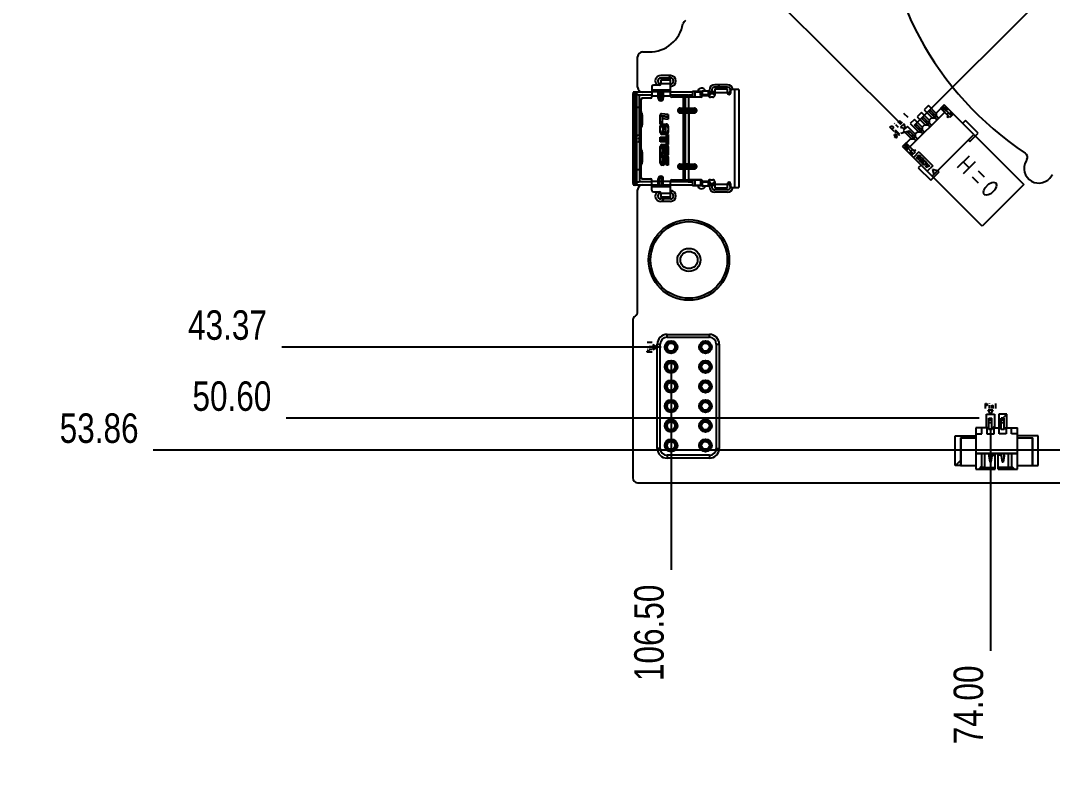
# Model space of a CAD drawing. Header units: millimetres. Extents: x 0 to 841, y 0 to 594.
# Drawn here: x 240.7 to 345.7, y 346.9 to 424.5 of the extents above; entities that cross this region are included whole.
import ezdxf

# ---------------------------------------------------------------- set-up
doc = ezdxf.new("R2010")
doc.units = ezdxf.units.MM
doc.header["$LTSCALE"] = 46.255
doc.layers.get('0').update_dxf_attribs({"linetype": 'CONTINUOUS'})
doc.layers.add('ASSEM_MEM', color=7, linetype='CONTINUOUS')
doc.styles.get("Standard").update_dxf_attribs({"font": 'txt', "width": 0.8})
doc.dimstyles.new('DIMSTYLE_1', dxfattribs={"dimtxt": 3, "dimasz": 2.1, "dimexe": 2, "dimexo": 1, "dimgap": 0.75, "dimtad": 0, "dimtih": 1, "dimtoh": 1, "dimzin": 0, "dimdsep": 46, "dimtxsty": 'STANDARD', "dimblk": '_FILLED', "dimblk1": '_FILLED', "dimblk2": '_FILLED', "dimcen": 0.09, "dimazin": 0, "dimtp": 0.01, "dimtm": 0.01, "dimtfac": 1, "dimtofl": 0, "dimtmove": 0, "dimatfit": 3, "dimldrblk": '_FILLED', "dimfxl": 1, "dimtolj": 1, "dimtzin": 0, "dimarcsym": 0})

# ---------------------------------------------------------------- blocks, each defined once
blk = doc.blocks.new('*D2')
at = {"color": 2, "linetype": 'CONTINUOUS'}
blk.add_line((331.82, 413.99), (350.18, 432.34), dxfattribs=at)
at = {"color": 2, "linetype": 'CONTINUOUS', "insert": (348.58, 436.05), "char_height": 3, "width": 12, "attachment_point": 1, "rotation": 45, "line_spacing_factor": 0.9}
blk.add_mtext('43.09', dxfattribs=at)
blk = doc.blocks.new('_FILLED')
at = {"color": 0, "linetype": 'BYBLOCK'}
blk.add_solid([(0, 0), (-1, 0.167), (-1, -0.167)], dxfattribs=at)
blk = doc.blocks.new('*D4')
at = {"color": 2, "linetype": 'CONTINUOUS'}
blk.add_line((330.34, 413.92), (281.8, 462.46), dxfattribs=at)
at = {"color": 2, "linetype": 'CONTINUOUS', "insert": (283.39, 466.17), "char_height": 3, "width": 12, "attachment_point": 3, "rotation": 315, "line_spacing_factor": 0.9}
blk.add_mtext('73.38', dxfattribs=at)
blk = doc.blocks.new('*D10')
at = {"color": 2, "linetype": 'CONTINUOUS'}
blk.add_line((338.25, 384.03), (267.73, 384.03), dxfattribs=at)
at = {"color": 2, "linetype": 'CONTINUOUS', "insert": (266.23, 387.78), "char_height": 3, "width": 12, "attachment_point": 3, "line_spacing_factor": 0.9}
blk.add_mtext('50.60', dxfattribs=at)
blk = doc.blocks.new('*D11')
at = {"color": 2, "linetype": 'CONTINUOUS'}
blk.add_line((339.4, 383.03), (339.4, 360.37), dxfattribs=at)
at = {"color": 2, "linetype": 'CONTINUOUS', "insert": (335.65, 358.87), "char_height": 3, "width": 12, "attachment_point": 3, "rotation": 90, "line_spacing_factor": 0.9}
blk.add_mtext('74.00', dxfattribs=at)
blk = doc.blocks.new('*D17')
at = {"color": 2, "linetype": 'CONTINUOUS'}
blk.add_line((397.05, 380.77), (254.22, 380.77), dxfattribs=at)
at = {"color": 2, "linetype": 'CONTINUOUS', "insert": (252.72, 384.52), "char_height": 3, "width": 12, "attachment_point": 3, "line_spacing_factor": 0.9}
blk.add_mtext('53.86', dxfattribs=at)
blk = doc.blocks.new('*D28')
at = {"color": 2, "linetype": 'CONTINUOUS'}
blk.add_line((306.9, 389.62), (306.9, 368.6), dxfattribs=at)
at = {"color": 2, "linetype": 'CONTINUOUS', "insert": (303.15, 367.1), "char_height": 3, "width": 14.4, "attachment_point": 3, "rotation": 90, "line_spacing_factor": 0.9}
blk.add_mtext('106.50', dxfattribs=at)
blk = doc.blocks.new('*D29')
at = {"color": 2, "linetype": 'CONTINUOUS'}
blk.add_line((305.9, 391.26), (267.28, 391.26), dxfattribs=at)
at = {"color": 2, "linetype": 'CONTINUOUS', "insert": (265.78, 395.01), "char_height": 3, "width": 12, "attachment_point": 3, "line_spacing_factor": 0.9}
blk.add_mtext('43.37', dxfattribs=at)

msp = doc.modelspace()

# ---------------------------------------------------------------- linework, layer by layer
at = {"layer": 'ASSEM_MEM', "color": 7, "linetype": 'CONTINUOUS'}
for p, q in [((304.001, 421.295), (304.666, 421.295)), ((303.501, 417.715), (303.501, 420.795)), ((305.701, 417.92), (305.101, 417.92)), ((305.851, 418.469), (305.851, 418.07)), ((305.852, 418.47), (306.849, 418.47)), ((306.851, 416.845), (306.851, 418.469)), ((303.051, 417.07), (303.207, 417.265)), ((303.051, 407.919), (303.051, 417.07)), ((303.207, 412.845), (303.207, 417.265)), ((303.207, 417.265), (303.403, 417.047)), ((304.951, 416.915), (303.701, 416.915)), ((304.951, 417.77), (304.951, 416.745)), ((305.601, 417.245), (304.951, 417.245)), ((305.601, 416.586), (305.601, 417.245)), ((305.951, 417.295), (305.751, 417.295)), ((306.101, 417.245), (306.101, 416.586)), ((306.851, 417.245), (306.101, 417.245)), ((308.653, 416.915), (306.851, 416.915)), ((308.725, 416.695), (308.725, 416.915)), ((309.075, 416.915), (308.725, 416.915)), ((309.075, 417.275), (309.075, 416.695)), ((310.101, 417.275), (309.075, 417.275)), ((309.309, 417.25), (309.309, 416.695)), ((309.309, 417.25), (310.05, 417.25)), ((309.9, 416.875), (309.9, 417.275)), ((310.05, 417.025), (309.9, 416.875)), ((310.071, 416.875), (309.9, 416.875)), ((310.05, 417.275), (310.05, 417.025)), ((310.071, 417.025), (310.05, 417.025)), ((310.051, 417.275), (310.051, 417.325)), ((310.701, 417.325), (310.051, 417.325)), ((310.071, 417.275), (310.071, 416.845)), ((310.071, 416.875), (310.101, 416.875)), ((310.101, 416.875), (310.101, 417.325)), ((310.85, 416.875), (310.7, 417.025)), ((310.701, 416.895), (310.701, 417.325)), ((310.85, 417.075), (310.701, 417.275)), ((310.701, 417.275), (311.351, 417.275)), ((310.85, 417.05), (310.701, 417.25)), ((310.704, 416.875), (310.85, 416.875)), ((310.85, 417.075), (310.85, 416.875)), ((311.15, 417.075), (310.85, 417.075)), ((311.2, 417.05), (310.85, 417.05)), ((311.15, 417.025), (311.15, 417.275)), ((311.15, 417.25), (311.2, 417.25)), ((311.351, 417.025), (311.15, 417.025)), ((311.2, 417), (311.2, 417.25)), ((311.351, 417), (311.2, 417)), ((311.351, 417.545), (311.351, 416.895)), ((311.351, 417.545), (312.651, 417.545)), ((312.651, 417.095), (312.651, 417.545)), ((312.67, 417.25), (312.651, 417.25)), ((312.67, 417.024), (312.67, 417.25)), ((312.951, 417.345), (312.951, 417.095)), ((313.801, 417.495), (313.101, 417.495)), ((313.801, 417.495), (313.801, 407.495)), ((303.851, 408.545), (303.851, 416.445)), ((304.801, 416.595), (304.001, 416.595)), ((309.921, 416.695), (307.001, 416.695)), ((309.075, 416.765), (308.725, 416.765)), ((308.812, 416.745), (309.075, 416.745)), ((311.151, 416.695), (310.901, 416.695)), ((334.707, 415.911), (333.904, 415.109)), ((337.712, 412.906), (334.707, 415.911)), ((303.951, 414.895), (303.951, 413.895)), ((305.805, 413.958), (305.805, 414.688)), ((305.806, 414.165), (305.806, 414.895)), ((306.616, 414.933), (305.914, 414.994)), ((306.615, 414.726), (305.914, 414.788)), ((305.986, 414.705), (305.986, 414.165)), ((306.013, 414.73), (306.616, 414.677)), ((306.615, 414.726), (306.615, 414.47)), ((306.616, 414.933), (306.616, 414.677)), ((307.833, 415.595), (308.183, 415.595)), ((307.833, 415.595), (309.271, 415.595)), ((307.833, 415.095), (309.271, 415.095)), ((308.323, 415.095), (308.182, 415.095)), ((308.323, 415.095), (308.345, 415.095)), ((308.345, 415.594), (308.324, 415.595)), ((308.345, 415.594), (309.271, 415.595)), ((308.345, 415.094), (308.72, 415.094)), ((309.271, 415.095), (308.721, 415.095)), ((334.742, 415.169), (331.207, 411.633)), ((332.388, 414.554), (332.529, 414.695)), ((333.399, 413.825), (332.529, 414.695)), ((333.095, 415.261), (333.236, 415.402)), ((333.964, 414.391), (333.095, 415.261)), ((334.106, 414.532), (333.236, 415.402)), ((333.611, 415.027), (333.469, 414.886)), ((333.71, 414.928), (333.568, 414.787)), ((333.858, 414.78), (333.717, 414.638)), ((333.904, 414.755), (333.904, 415.109)), ((334.116, 414.543), (333.904, 414.755)), ((335.273, 414.638), (334.353, 415.558)), ((334.683, 415.694), (334.45, 415.461)), ((334.565, 415.346), (334.728, 415.508)), ((334.683, 415.694), (334.646, 415.591)), ((335.435, 414.801), (334.646, 415.591)), ((334.94, 415.437), (334.683, 415.694)), ((334.707, 415.204), (335.06, 415.558)), ((334.905, 415.331), (335.096, 415.522)), ((334.99, 414.921), (335.223, 415.155)), ((334.99, 414.709), (335.096, 414.815)), ((335.096, 414.603), (334.99, 414.709)), ((335.202, 414.709), (335.096, 414.603)), ((335.223, 415.155), (335.506, 414.872)), ((335.258, 414.978), (335.329, 415.049)), ((335.626, 414.992), (335.273, 414.638)), ((335.435, 414.943), (335.364, 414.872)), ((305.985, 413.958), (305.805, 413.958)), ((305.986, 414.165), (305.806, 414.165)), ((305.806, 413.325), (305.806, 413.755)), ((305.985, 414.498), (305.985, 413.958)), ((306.011, 413.96), (306.411, 413.96)), ((306.011, 413.753), (306.41, 413.753)), ((306.013, 414.523), (306.615, 414.47)), ((306.061, 413.68), (306.061, 413.4)), ((306.336, 413.705), (306.086, 413.705)), ((306.361, 413.4), (306.361, 413.68)), ((306.616, 413.755), (306.616, 413.325)), ((331.68, 413.846), (331.822, 413.988)), ((332.55, 412.977), (331.68, 413.846)), ((332.692, 413.118), (331.822, 413.988)), ((333.257, 413.684), (332.388, 414.554)), ((332.681, 413.885), (332.49, 413.694)), ((332.49, 413.341), (332.49, 413.694)), ((332.681, 413.885), (333.035, 413.885)), ((332.904, 414.32), (332.762, 414.179)), ((333.003, 414.221), (332.861, 414.08)), ((333.151, 414.073), (333.01, 413.931)), ((333.247, 413.673), (333.035, 413.885)), ((333.388, 414.592), (333.197, 414.402)), ((333.197, 414.048), (333.197, 414.402)), ((333.197, 414.048), (333.409, 413.836)), ((333.388, 414.592), (333.742, 414.592)), ((333.742, 414.592), (333.954, 414.38)), ((303.051, 412.845), (303.851, 412.845)), ((303.829, 412.795), (303.051, 412.795)), ((303.207, 407.725), (303.207, 412.795)), ((305.805, 413.118), (305.805, 413.548)), ((305.806, 412.367), (305.806, 412.622)), ((305.806, 412.622), (306.411, 412.622)), ((306.411, 412.913), (306.01, 412.913)), ((306.411, 413.12), (306.011, 413.12)), ((306.06, 413.473), (306.06, 413.193)), ((306.335, 413.498), (306.085, 413.498)), ((306.336, 413.375), (306.086, 413.375)), ((306.086, 413.168), (306.336, 413.168)), ((306.36, 413.193), (306.36, 413.473)), ((306.435, 412.44), (306.435, 412.708)), ((306.435, 412.708), (306.615, 412.708)), ((306.436, 412.647), (306.436, 412.915)), ((306.436, 412.915), (306.616, 412.915)), ((306.615, 413.548), (306.615, 413.118)), ((306.615, 412.708), (306.615, 411.868)), ((306.616, 412.915), (306.616, 412.075)), ((330.973, 413.139), (331.115, 413.281)), ((331.843, 412.27), (330.973, 413.139)), ((331.985, 412.411), (331.115, 413.281)), ((331.49, 412.906), (331.348, 412.765)), ((331.589, 412.807), (331.447, 412.666)), ((331.737, 412.659), (331.596, 412.517)), ((331.974, 413.178), (331.783, 412.987)), ((331.783, 412.634), (331.783, 412.987)), ((331.783, 412.634), (331.995, 412.422)), ((331.974, 413.178), (332.327, 413.178)), ((332.197, 413.613), (332.055, 413.472)), ((332.296, 413.514), (332.154, 413.373)), ((332.444, 413.366), (332.303, 413.224)), ((332.54, 412.966), (332.327, 413.178)), ((332.49, 413.341), (332.702, 413.129)), ((333.469, 408.663), (337.712, 412.906)), ((303.564, 412.07), (303.694, 412.295)), ((303.651, 411.92), (303.851, 411.92)), ((303.851, 411.87), (303.651, 411.87)), ((305.805, 412.16), (305.805, 412.415)), ((305.805, 412.415), (306.411, 412.415)), ((306.411, 412.16), (305.805, 412.16)), ((306.411, 412.367), (305.806, 412.367)), ((305.806, 411.03), (305.806, 411.665)), ((305.986, 411.59), (305.986, 411.03)), ((306.01, 411.663), (306.411, 411.663)), ((306.011, 411.87), (306.411, 411.87)), ((306.123, 411.615), (306.011, 411.615)), ((306.148, 411.13), (306.148, 411.59)), ((306.273, 411.59), (306.273, 411.13)), ((306.411, 411.615), (306.298, 411.615)), ((306.435, 411.868), (306.435, 412.135)), ((306.615, 411.868), (306.435, 411.868)), ((306.436, 412.075), (306.436, 412.342)), ((306.616, 412.075), (306.436, 412.075)), ((306.436, 411.03), (306.436, 411.59)), ((306.616, 411.665), (306.616, 411.03)), ((331.267, 412.471), (330.464, 411.669)), ((333.469, 408.663), (330.464, 411.669)), ((330.681, 411.692), (330.915, 411.925)), ((330.785, 411.73), (330.681, 411.692)), ((330.938, 411.435), (330.681, 411.692)), ((331.574, 410.94), (330.785, 411.73)), ((331.737, 411.103), (330.818, 412.022)), ((330.818, 411.315), (331.171, 411.669)), ((330.867, 411.647), (331.03, 411.81)), ((331.267, 412.471), (331.62, 412.471)), ((331.62, 412.471), (331.832, 412.259)), ((303.951, 411.095), (303.951, 410.095)), ((305.805, 410.823), (305.805, 411.458)), ((305.985, 410.823), (305.805, 410.823)), ((305.805, 409.993), (305.805, 410.618)), ((305.805, 410.618), (305.985, 410.618)), ((305.986, 411.03), (305.806, 411.03)), ((305.806, 410.2), (305.806, 410.825)), ((305.806, 410.825), (305.986, 410.825)), ((305.985, 411.383), (305.985, 410.823)), ((305.985, 410.618), (305.985, 410.068)), ((305.986, 410.825), (305.986, 410.275)), ((306.123, 411.408), (306.011, 411.408)), ((306.148, 410.923), (306.148, 411.383)), ((306.273, 411.13), (306.148, 411.13)), ((306.273, 410.923), (306.148, 410.923)), ((306.148, 410.275), (306.148, 410.62)), ((306.273, 411.383), (306.273, 410.923)), ((306.273, 410.545), (306.273, 410.2)), ((306.411, 411.408), (306.298, 411.408)), ((306.411, 410.57), (306.298, 410.57)), ((306.353, 410.825), (306.411, 410.825)), ((306.353, 410.618), (306.41, 410.618)), ((306.435, 410.823), (306.435, 411.383)), ((306.615, 410.823), (306.435, 410.823)), ((306.616, 411.03), (306.436, 411.03)), ((306.436, 409.995), (306.436, 410.545)), ((306.615, 411.458), (306.615, 410.823)), ((306.616, 410.62), (306.616, 409.995)), ((331.044, 411.471), (330.853, 411.28)), ((331.221, 411.152), (331.454, 411.386)), ((331.504, 410.87), (331.221, 411.152)), ((331.327, 411.046), (331.398, 411.117)), ((331.737, 411.103), (331.383, 410.749)), ((331.504, 411.011), (331.433, 410.94)), ((331.56, 411.28), (331.666, 411.386)), ((332.126, 411.138), (331.56, 410.573)), ((331.666, 411.386), (331.772, 411.28)), ((331.772, 411.28), (331.666, 411.174)), ((331.898, 410.566), (331.905, 410.594)), ((331.902, 410.527), (331.898, 410.566)), ((331.913, 410.502), (331.902, 410.527)), ((331.905, 410.594), (331.923, 410.626)), ((331.93, 410.47), (331.913, 410.502)), ((331.923, 410.626), (331.959, 410.59)), ((331.959, 410.59), (331.948, 410.566)), ((331.948, 410.566), (331.951, 410.534)), ((331.951, 410.534), (331.966, 410.506)), ((331.966, 410.506), (331.983, 410.481)), ((331.983, 410.481), (332.001, 410.463)), ((332.019, 410.714), (332.022, 410.732)), ((332.022, 410.696), (332.019, 410.714)), ((332.022, 410.732), (332.036, 410.753)), ((332.033, 410.672), (332.022, 410.696)), ((332.061, 410.615), (332.033, 410.672)), ((332.036, 410.753), (332.061, 410.771)), ((332.061, 410.771), (332.086, 410.781)), ((332.121, 410.506), (332.061, 410.615)), ((332.075, 410.728), (332.065, 410.711)), ((332.065, 410.711), (332.065, 410.696)), ((332.065, 410.696), (332.075, 410.672)), ((332.089, 410.735), (332.075, 410.728)), ((332.075, 410.672), (332.114, 410.605)), ((332.086, 410.781), (332.111, 410.785)), ((332.114, 410.739), (332.089, 410.735)), ((332.111, 410.785), (332.142, 410.781)), ((332.135, 410.732), (332.114, 410.739)), ((332.114, 410.605), (332.142, 410.555)), ((332.132, 410.467), (332.121, 410.506)), ((332.126, 411.138), (333.54, 409.724)), ((332.164, 410.718), (332.135, 410.732)), ((332.142, 410.781), (332.178, 410.767)), ((332.142, 410.555), (332.164, 410.506)), ((332.195, 410.693), (332.164, 410.718)), ((332.164, 410.506), (332.174, 410.452)), ((332.178, 410.767), (332.213, 410.746)), ((332.213, 410.675), (332.195, 410.693)), ((332.213, 410.746), (332.245, 410.714)), ((332.231, 410.65), (332.213, 410.675)), ((332.217, 410.53), (332.238, 410.559)), ((332.252, 410.495), (332.217, 410.53)), ((332.241, 410.633), (332.231, 410.65)), ((332.238, 410.559), (332.248, 410.583)), ((332.248, 410.612), (332.241, 410.633)), ((332.245, 410.714), (332.259, 410.693)), ((332.248, 410.583), (332.248, 410.612)), ((332.273, 410.523), (332.252, 410.495)), ((332.259, 410.693), (332.28, 410.658)), ((332.287, 410.559), (332.273, 410.523)), ((332.28, 410.658), (332.291, 410.633)), ((332.294, 410.601), (332.287, 410.559)), ((332.291, 410.633), (332.294, 410.601)), ((332.379, 410.509), (332.415, 410.544)), ((332.545, 410.343), (332.379, 410.509)), ((332.415, 410.544), (332.62, 410.339)), ((306.01, 410.043), (306.123, 410.043)), ((306.068, 409.788), (306.01, 409.788)), ((306.011, 410.25), (306.123, 410.25)), ((306.068, 409.995), (306.011, 409.995)), ((306.148, 410.068), (306.148, 410.413)), ((306.273, 410.338), (306.273, 409.993)), ((306.411, 410.363), (306.298, 410.363)), ((306.435, 409.788), (306.435, 410.338)), ((306.615, 409.788), (306.435, 409.788)), ((306.616, 409.995), (306.436, 409.995)), ((306.615, 410.413), (306.615, 409.788)), ((307.833, 409.895), (309.271, 409.895)), ((307.833, 409.895), (308.183, 409.895)), ((308.182, 409.894), (308.323, 409.894)), ((308.323, 409.894), (308.345, 409.894)), ((331.948, 410.445), (331.93, 410.47)), ((331.969, 410.424), (331.948, 410.445)), ((331.994, 410.407), (331.969, 410.424)), ((332.022, 410.392), (331.994, 410.407)), ((332.001, 410.463), (332.026, 410.445)), ((332.043, 410.385), (332.022, 410.392)), ((332.026, 410.445), (332.054, 410.431)), ((332.082, 410.382), (332.043, 410.385)), ((332.054, 410.431), (332.072, 410.428)), ((332.072, 410.428), (332.1, 410.428)), ((332.114, 410.385), (332.082, 410.382)), ((332.1, 410.428), (332.118, 410.438)), ((332.132, 410.389), (332.114, 410.385)), ((332.118, 410.438), (332.125, 410.445)), ((332.125, 410.445), (332.132, 410.467)), ((332.146, 410.396), (332.132, 410.389)), ((332.135, 410.258), (332.171, 410.293)), ((332.337, 410.057), (332.135, 410.258)), ((332.153, 410.403), (332.146, 410.396)), ((332.167, 410.424), (332.153, 410.403)), ((332.174, 410.452), (332.167, 410.424)), ((332.171, 410.293), (332.333, 410.131)), ((332.27, 410.364), (332.305, 410.399)), ((332.418, 410.216), (332.27, 410.364)), ((332.305, 410.399), (332.453, 410.251)), ((332.333, 410.131), (332.418, 410.216)), ((332.62, 410.339), (332.337, 410.057)), ((332.453, 410.251), (332.545, 410.343)), ((332.464, 410), (332.475, 410.046)), ((332.468, 409.968), (332.464, 410)), ((332.478, 409.936), (332.468, 409.968)), ((332.475, 410.046), (332.492, 410.085)), ((332.496, 409.904), (332.478, 409.936)), ((332.492, 410.085), (332.535, 410.057)), ((332.514, 409.88), (332.496, 409.904)), ((332.514, 409.88), (332.535, 409.859)), ((332.521, 410.021), (332.517, 409.996)), ((332.517, 409.996), (332.521, 409.972)), ((332.535, 410.057), (332.521, 410.021)), ((332.521, 409.972), (332.535, 409.943)), ((332.535, 409.943), (332.552, 409.919)), ((332.56, 409.841), (332.535, 409.859)), ((332.574, 409.897), (332.552, 409.919)), ((332.591, 409.823), (332.56, 409.841)), ((332.563, 410.17), (332.609, 410.194)), ((332.563, 410.17), (332.602, 410.131)), ((332.574, 409.897), (332.598, 409.88)), ((332.613, 409.816), (332.591, 409.823)), ((332.598, 409.88), (332.627, 409.866)), ((332.637, 410.152), (332.602, 410.131)), ((332.609, 410.194), (332.641, 410.205)), ((332.651, 409.813), (332.613, 409.816)), ((332.627, 409.866), (332.644, 409.862)), ((332.666, 410.159), (332.637, 410.152)), ((332.641, 410.205), (332.68, 410.209)), ((332.644, 409.862), (332.666, 409.862)), ((332.683, 409.816), (332.651, 409.813)), ((332.687, 410.159), (332.666, 410.159)), ((332.666, 409.862), (332.694, 409.869)), ((332.68, 410.209), (332.719, 410.205)), ((332.719, 409.823), (332.683, 409.816)), ((332.705, 410.156), (332.687, 410.159)), ((332.694, 409.869), (332.722, 409.883)), ((332.733, 410.141), (332.705, 410.156)), ((332.719, 410.205), (332.74, 410.198)), ((332.761, 409.844), (332.719, 409.823)), ((332.722, 409.883), (332.75, 409.904)), ((332.758, 410.124), (332.733, 410.141)), ((332.74, 410.198), (332.772, 410.18)), ((332.772, 409.926), (332.75, 409.904)), ((332.758, 410.124), (332.779, 410.102)), ((332.789, 409.866), (332.761, 409.844)), ((332.772, 410.18), (332.796, 410.163)), ((332.772, 409.926), (332.793, 409.954)), ((332.796, 410.078), (332.779, 410.102)), ((332.789, 409.866), (332.811, 409.887)), ((332.793, 409.954), (332.807, 409.982)), ((332.818, 410.141), (332.796, 410.163)), ((332.811, 410.049), (332.796, 410.078)), ((332.807, 409.982), (332.814, 410.011)), ((332.814, 410.032), (332.811, 410.049)), ((332.832, 409.915), (332.811, 409.887)), ((332.814, 410.011), (332.814, 410.032)), ((332.818, 410.141), (332.835, 410.117)), ((332.818, 409.576), (332.998, 409.961)), ((332.818, 409.576), (332.86, 409.533)), ((332.853, 409.958), (332.832, 409.915)), ((332.835, 410.117), (332.853, 410.085)), ((332.853, 410.085), (332.86, 410.064)), ((332.86, 409.993), (332.853, 409.958)), ((332.86, 410.064), (332.864, 410.025)), ((332.864, 410.025), (332.86, 409.993)), ((333.245, 409.714), (332.86, 409.533)), ((332.956, 409.763), (332.888, 409.604)), ((332.888, 409.604), (333.044, 409.675)), ((333.044, 409.675), (332.956, 409.763)), ((333.54, 409.724), (332.974, 409.158)), ((333.037, 409.922), (332.984, 409.805)), ((333.09, 409.699), (332.984, 409.805)), ((333.037, 409.922), (332.998, 409.961)), ((333.09, 409.699), (333.207, 409.752)), ((333.245, 409.714), (333.207, 409.752)), ((343.102, 410.345), (343.022, 410.206)), ((304.001, 408.395), (304.801, 408.395)), ((305.601, 407.745), (305.601, 408.404)), ((306.101, 407.745), (306.101, 408.404)), ((307.833, 409.395), (309.271, 409.395)), ((308.324, 409.395), (308.345, 409.395)), ((308.345, 409.395), (308.721, 409.395)), ((309.271, 409.395), (308.721, 409.395)), ((333.505, 409.335), (333.639, 408.833)), ((334.007, 409.201), (333.505, 409.335)), ((345.62, 408.706), (345.7, 408.845)), ((303.051, 407.919), (303.207, 407.725)), ((303.207, 407.725), (303.403, 407.942)), ((304.951, 408.075), (303.701, 408.075)), ((304.951, 407.22), (304.951, 408.245)), ((305.601, 407.745), (304.951, 407.745)), ((305.951, 407.695), (305.751, 407.695)), ((306.851, 407.745), (306.101, 407.745)), ((306.851, 406.521), (306.851, 408.145)), ((308.653, 408.075), (306.851, 408.075)), ((307.001, 408.295), (309.921, 408.295)), ((309.921, 408.295), (308.721, 408.295)), ((308.725, 408.075), (308.725, 408.295)), ((308.725, 408.225), (309.075, 408.225)), ((308.725, 408.075), (309.075, 408.075)), ((308.926, 408.245), (309.075, 408.245)), ((309.075, 408.295), (309.075, 407.715)), ((309.075, 407.715), (310.101, 407.715)), ((309.309, 408.295), (309.309, 407.74)), ((309.309, 407.74), (310.05, 407.74)), ((309.9, 408.14), (309.9, 407.715)), ((310.071, 408.14), (309.9, 408.14)), ((310.05, 407.965), (309.9, 408.115)), ((309.9, 408.115), (310.071, 408.115)), ((310.05, 407.965), (310.05, 407.715)), ((310.05, 407.965), (310.071, 407.965)), ((310.051, 407.715), (310.051, 407.665)), ((310.051, 407.665), (310.701, 407.665)), ((310.071, 408.145), (310.071, 407.715)), ((310.071, 408.115), (310.101, 408.115)), ((310.101, 407.665), (310.101, 408.115)), ((310.7, 407.965), (310.85, 408.115)), ((310.701, 407.665), (310.701, 408.095)), ((310.85, 407.915), (310.701, 407.715)), ((311.351, 407.715), (310.701, 407.715)), ((310.85, 408.115), (310.704, 408.115)), ((310.85, 408.115), (310.85, 407.915)), ((310.85, 407.915), (311.15, 407.915)), ((310.901, 408.295), (311.151, 408.295)), ((311.15, 407.715), (311.15, 407.965)), ((311.15, 407.965), (311.351, 407.965)), ((311.2, 407.94), (311.15, 407.94)), ((311.2, 407.74), (311.15, 407.74)), ((311.2, 407.74), (311.2, 407.99)), ((311.2, 407.99), (311.351, 407.99)), ((311.351, 408.095), (311.351, 407.445)), ((312.651, 407.445), (311.351, 407.445)), ((312.651, 407.445), (312.651, 407.895)), ((312.651, 407.74), (312.67, 407.74)), ((312.67, 407.74), (312.67, 407.965)), ((312.951, 407.895), (312.951, 407.645)), ((313.101, 407.495), (313.801, 407.495)), ((303.501, 394.861), (303.501, 407.275)), ((305.101, 407.07), (305.701, 407.07)), ((305.851, 406.92), (305.851, 406.521)), ((305.851, 406.52), (305.851, 406.521)), ((305.851, 406.52), (305.852, 406.52)), ((305.852, 406.52), (305.851, 406.52)), ((305.851, 406.52), (305.851, 406.52)), ((306.849, 406.52), (305.852, 406.52)), ((305.852, 406.52), (305.852, 406.52)), ((303.001, 393.995), (303.001, 377.965)), ((306.501, 392.565), (310.801, 392.565)), ((305.501, 380.965), (305.501, 391.565)), ((311.801, 391.565), (311.801, 380.965)), ((339.251, 382.885), (339.251, 384.035)), ((339.251, 384.035), (339.551, 384.035)), ((339.251, 383.865), (339.551, 383.865)), ((339.251, 383.79), (339.326, 383.865)), ((339.251, 383.585), (339.551, 383.585)), ((339.476, 383.865), (339.551, 383.79)), ((339.551, 382.885), (339.551, 384.035)), ((340.501, 382.885), (340.501, 384.035)), ((340.801, 384.035), (340.501, 384.035)), ((340.501, 383.865), (340.801, 383.865)), ((340.501, 383.79), (340.576, 383.865)), ((340.501, 383.585), (340.801, 383.585)), ((340.726, 383.865), (340.801, 383.79)), ((340.801, 382.885), (340.801, 384.035)), ((337.901, 383.035), (337.901, 378.835)), ((339.251, 383.035), (337.901, 383.035)), ((337.901, 382.435), (338.521, 382.435)), ((338.521, 382.435), (338.521, 383.035)), ((339.036, 383.035), (339.036, 382.435)), ((339.036, 382.435), (339.766, 382.435)), ((339.141, 383.035), (339.241, 382.935)), ((339.241, 382.885), (339.241, 382.935)), ((339.561, 382.885), (339.241, 382.885)), ((339.551, 383.035), (340.501, 383.035)), ((339.561, 382.935), (339.661, 383.035)), ((339.561, 382.935), (339.561, 382.885)), ((339.766, 382.435), (339.766, 383.035)), ((340.286, 382.435), (340.286, 383.035)), ((341.016, 382.435), (340.286, 382.435)), ((340.391, 383.035), (340.491, 382.935)), ((340.491, 382.885), (340.491, 382.935)), ((340.811, 382.885), (340.491, 382.885)), ((340.801, 383.035), (342.151, 383.035)), ((340.811, 382.935), (340.911, 383.035)), ((340.811, 382.935), (340.811, 382.885)), ((341.016, 383.035), (341.016, 382.435)), ((341.531, 382.435), (341.531, 383.035)), ((342.151, 382.435), (341.531, 382.435)), ((342.151, 378.835), (342.151, 383.035)), ((336.351, 382.035), (336.351, 379.235)), ((336.351, 382.035), (337.901, 382.035)), ((336.401, 382.035), (336.401, 379.235)), ((342.151, 382.035), (343.701, 382.035)), ((343.651, 382.035), (343.651, 379.235)), ((343.701, 379.235), (343.701, 382.035)), ((337.901, 380.465), (342.151, 380.465)), ((337.901, 380.435), (342.151, 380.435)), ((338.501, 380.435), (338.501, 379.135)), ((338.831, 378.835), (338.831, 380.435)), ((339.251, 380.435), (339.251, 380.175)), ((339.251, 380.266), (339.351, 379.635)), ((339.251, 380.175), (339.351, 379.575)), ((339.551, 380.266), (339.451, 379.635)), ((339.551, 380.175), (339.451, 379.575)), ((339.551, 380.175), (339.551, 380.435)), ((339.551, 380.285), (339.876, 380.285)), ((339.876, 378.835), (339.876, 380.435)), ((340.176, 378.835), (340.176, 380.435)), ((340.501, 380.285), (340.176, 380.285)), ((340.501, 380.435), (340.501, 380.175)), ((340.501, 380.266), (340.601, 379.635)), ((340.501, 380.175), (340.601, 379.575)), ((340.801, 380.266), (340.701, 379.635)), ((340.801, 380.175), (340.701, 379.575)), ((340.801, 380.175), (340.801, 380.435)), ((341.221, 378.835), (341.221, 380.435)), ((341.551, 380.435), (341.551, 379.135)), ((310.801, 379.965), (306.501, 379.965)), ((336.351, 379.235), (337.901, 379.235)), ((338.501, 379.135), (338.201, 378.835)), ((338.451, 378.835), (338.451, 379.085)), ((338.451, 379.035), (338.831, 379.035)), ((338.451, 379.03), (339.876, 379.03)), ((339.451, 379.635), (339.351, 379.635)), ((339.451, 379.575), (339.351, 379.575)), ((341.601, 379.03), (340.176, 379.03)), ((340.601, 379.635), (340.701, 379.635)), ((340.701, 379.575), (340.601, 379.575)), ((341.221, 379.035), (341.601, 379.035)), ((341.851, 378.835), (341.551, 379.135)), ((341.601, 379.085), (341.601, 378.835)), ((342.151, 379.235), (343.701, 379.235)), ((337.901, 378.835), (339.876, 378.835)), ((340.176, 378.835), (342.151, 378.835)), ((303.501, 377.465), (363.001, 377.465))]:
    msp.add_line(p, q, dxfattribs=at)
at = {"layer": 'ASSEM_MEM', "color": 4, "linetype": 'CONTINUOUS'}
for p, q in [((306.85, 418.895), (305.85, 418.895)), ((306.85, 418.645), (305.85, 418.645)), ((312.651, 417.97), (311.35, 417.97)), ((303.051, 417.215), (303.051, 417.07)), ((304.951, 417.215), (303.051, 417.215)), ((309.075, 417.215), (306.851, 417.215)), ((310.801, 417.275), (310.801, 417.42)), ((312.651, 417.72), (311.35, 417.72)), ((330.61, 413.988), (330.262, 413.629)), ((330.747, 413.507), (330.61, 413.988)), ((330.262, 413.629), (330.747, 413.507)), ((337.712, 412.906), (342.803, 407.815)), ((338.561, 403.572), (333.469, 408.663)), ((303.051, 407.919), (303.051, 407.775)), ((303.051, 407.775), (304.951, 407.775)), ((306.851, 407.775), (309.075, 407.775)), ((310.801, 407.715), (310.801, 407.57)), ((342.803, 407.815), (338.561, 403.572)), ((306.85, 406.345), (305.85, 406.345)), ((312.651, 407.27), (311.35, 407.27)), ((312.651, 407.02), (311.35, 407.02)), ((306.85, 406.095), (305.85, 406.095)), ((305.068, 391.515), (305.068, 391.015)), ((305.501, 391.265), (305.068, 391.515)), ((305.068, 391.015), (305.501, 391.265)), ((339.001, 383.035), (339.001, 384.435)), ((339.001, 384.435), (339.801, 384.435)), ((339.401, 384.435), (339.151, 384.868)), ((339.151, 384.868), (339.651, 384.868)), ((339.651, 384.868), (339.401, 384.435)), ((339.801, 384.435), (339.801, 383.035)), ((340.251, 384.435), (340.251, 383.035)), ((341.051, 384.435), (340.251, 384.435)), ((341.051, 383.035), (341.051, 384.435)), ((335.801, 379.235), (335.801, 382.235)), ((335.801, 382.235), (337.901, 382.235)), ((344.251, 382.235), (342.151, 382.235)), ((344.251, 379.235), (344.251, 382.235)), ((336.351, 379.235), (335.801, 379.235)), ((343.701, 379.235), (344.251, 379.235))]:
    msp.add_line(p, q, dxfattribs=at)
at = {"layer": 'ASSEM_MEM', "color": 2, "linetype": 'CONTINUOUS'}
for p, q in [((306.6, 418.645), (306.85, 418.895)), ((311.622, 417.72), (311.872, 417.97)), ((312.855, 407.059), (313.161, 407.365)), ((305.944, 406.095), (306.194, 406.345)), ((306.851, 407.001), (307.018, 407.169)), ((340.651, 384.035), (341.051, 384.435)), ((340.251, 383.635), (340.501, 383.885)), ((339.651, 383.035), (339.801, 383.185)), ((335.851, 379.235), (336.351, 379.735))]:
    msp.add_line(p, q, dxfattribs=at)
at = {"layer": 'ASSEM_MEM', "color": 9, "linetype": 'CONTINUOUS'}
for p, q in [((306.851, 418.07), (305.851, 418.07)), ((303.403, 412.845), (303.403, 417.047)), ((303.701, 412.845), (303.701, 416.915)), ((306.851, 417.395), (304.951, 417.395)), ((304.951, 416.845), (306.851, 416.845)), ((305.751, 417.295), (305.751, 416.586)), ((305.951, 416.586), (305.951, 417.295)), ((308.812, 416.745), (308.812, 416.915)), ((308.875, 416.915), (308.875, 416.695)), ((308.926, 416.915), (308.926, 416.745)), ((310.072, 417.275), (310.072, 417.325)), ((310.079, 417.325), (310.079, 417.275)), ((310.701, 416.925), (310.101, 416.925)), ((310.101, 416.875), (310.702, 416.875)), ((312.651, 417.145), (311.351, 417.145)), ((313.401, 407.495), (313.401, 417.495)), ((305.751, 416.586), (305.601, 416.586)), ((305.951, 416.586), (306.101, 416.586)), ((308.183, 408.295), (308.183, 416.695)), ((308.324, 416.695), (308.324, 415.595)), ((308.345, 416.695), (308.345, 415.594)), ((308.721, 408.295), (308.721, 416.695)), ((308.847, 416.695), (308.812, 416.745)), ((308.926, 416.695), (308.926, 416.745)), ((303.051, 415.665), (303.851, 415.665)), ((307.833, 415.595), (307.833, 415.445)), ((307.833, 415.445), (309.271, 415.445)), ((307.833, 415.095), (307.833, 415.245)), ((307.833, 415.245), (309.271, 415.245)), ((308.183, 409.895), (308.183, 415.095)), ((308.277, 415.245), (308.277, 415.445)), ((308.298, 415.245), (308.298, 415.445)), ((308.323, 409.894), (308.323, 415.095)), ((308.324, 415.095), (308.324, 409.895)), ((308.345, 409.894), (308.345, 415.095)), ((308.345, 409.895), (308.345, 415.095)), ((308.721, 415.095), (308.721, 409.895)), ((309.271, 415.445), (309.271, 415.595)), ((309.271, 415.245), (309.271, 415.095)), ((333.307, 415.331), (333.165, 415.19)), ((331.893, 413.917), (331.751, 413.776)), ((332.6, 414.624), (332.458, 414.483)), ((303.403, 407.942), (303.403, 412.795)), ((303.701, 412.795), (303.701, 408.075)), ((331.185, 413.21), (331.044, 413.069)), ((307.833, 409.895), (307.833, 409.745)), ((307.833, 409.745), (309.271, 409.745)), ((307.833, 409.395), (307.833, 409.545)), ((307.833, 409.545), (309.271, 409.545)), ((308.183, 409.895), (308.183, 409.745)), ((308.277, 409.545), (308.277, 409.745)), ((308.298, 409.545), (308.298, 409.745)), ((309.271, 409.745), (309.271, 409.895)), ((309.271, 409.545), (309.271, 409.395)), ((303.051, 409.325), (303.851, 409.325)), ((305.751, 408.404), (305.601, 408.404)), ((305.751, 407.695), (305.751, 408.404)), ((305.951, 408.404), (305.951, 407.695)), ((305.951, 408.404), (306.101, 408.404)), ((308.324, 408.295), (308.324, 409.395)), ((308.345, 408.295), (308.345, 409.395)), ((304.951, 408.145), (306.851, 408.145)), ((304.951, 407.595), (306.851, 407.595)), ((308.875, 408.075), (308.875, 408.295)), ((310.072, 407.665), (310.072, 407.715)), ((310.079, 407.715), (310.079, 407.665)), ((310.702, 408.115), (310.101, 408.115)), ((310.701, 408.065), (310.101, 408.065)), ((311.351, 407.845), (312.651, 407.845)), ((305.851, 406.92), (306.851, 406.92)), ((306.501, 392.265), (306.501, 392.565)), ((306.501, 392.265), (310.801, 392.265)), ((310.801, 392.265), (310.801, 392.565)), ((305.501, 391.565), (305.801, 391.565)), ((305.801, 380.965), (305.801, 391.565)), ((311.501, 391.565), (311.501, 380.965)), ((311.501, 391.565), (311.801, 391.565)), ((305.801, 380.965), (305.501, 380.965)), ((306.501, 380.265), (306.501, 379.965)), ((310.801, 380.265), (306.501, 380.265)), ((310.801, 380.265), (310.801, 379.965)), ((311.501, 380.965), (311.801, 380.965))]:
    msp.add_line(p, q, dxfattribs=at)
at = {"layer": 'ASSEM_MEM', "color": 7, "linetype": 'CONTINUOUS', "true_color": 0x005fff}
for p, q in [((333.081, 415.841), (332.656, 415.416)), ((333.904, 415.017), (333.081, 415.841)), ((332.373, 415.133), (331.949, 414.709)), ((331.949, 414.709), (332.773, 413.885)), ((333.197, 414.31), (332.373, 415.133)), ((332.656, 415.416), (333.48, 414.592)), ((330.959, 413.719), (330.535, 413.295)), ((331.783, 412.895), (330.959, 413.719)), ((331.666, 414.426), (331.242, 414.002)), ((331.242, 414.002), (332.066, 413.178)), ((332.49, 413.603), (331.666, 414.426)), ((333.176, 413.744), (333.187, 413.755)), ((333.328, 413.896), (333.339, 413.907)), ((333.883, 414.451), (333.894, 414.462)), ((334.035, 414.603), (334.046, 414.614)), ((336.864, 414.32), (336.581, 414.037)), ((338.136, 413.047), (336.864, 414.32)), ((329.619, 412.86), (329.584, 412.825)), ((329.584, 412.825), (329.665, 412.744)), ((329.665, 412.744), (329.612, 412.691)), ((329.612, 412.691), (329.648, 412.654)), ((329.7, 412.779), (329.619, 412.86)), ((329.648, 412.654), (329.701, 412.708)), ((329.69, 412.931), (329.654, 412.896)), ((329.654, 412.896), (329.736, 412.814)), ((329.737, 412.671), (329.684, 412.618)), ((329.684, 412.618), (329.72, 412.582)), ((329.771, 412.85), (329.69, 412.931)), ((329.736, 412.814), (329.7, 412.779)), ((329.701, 412.708), (329.737, 412.671)), ((329.757, 413.323), (329.704, 413.27)), ((329.704, 413.27), (329.714, 413.154)), ((329.714, 413.154), (329.786, 413.082)), ((329.72, 412.582), (329.773, 412.635)), ((329.736, 412.743), (329.772, 412.778)), ((329.773, 412.707), (329.736, 412.743)), ((330.181, 412.899), (329.757, 413.323)), ((329.824, 412.903), (329.771, 412.85)), ((329.772, 412.778), (329.808, 412.742)), ((329.808, 412.742), (329.773, 412.707)), ((329.773, 412.635), (329.846, 412.563)), ((329.786, 413.082), (329.776, 413.198)), ((329.776, 413.198), (330.128, 412.846)), ((329.807, 412.814), (329.86, 412.867)), ((329.843, 412.777), (329.807, 412.814)), ((329.809, 412.671), (329.844, 412.706)), ((329.881, 412.598), (329.809, 412.671)), ((329.86, 412.867), (329.824, 412.903)), ((329.896, 412.831), (329.843, 412.777)), ((329.844, 412.706), (329.916, 412.634)), ((329.846, 412.563), (329.881, 412.598)), ((329.879, 412.741), (329.932, 412.794)), ((329.952, 412.669), (329.879, 412.741)), ((329.932, 412.794), (329.896, 412.831)), ((329.916, 412.634), (329.952, 412.669)), ((330.128, 412.846), (330.181, 412.899)), ((331.044, 413.21), (330.291, 413.008)), ((330.535, 413.295), (331.359, 412.471)), ((332.469, 413.037), (332.479, 413.047)), ((332.621, 413.189), (332.632, 413.199)), ((337.288, 412.199), (338.136, 413.047)), ((331.762, 412.33), (331.772, 412.34)), ((331.914, 412.482), (331.924, 412.492)), ((337.146, 412.34), (337.288, 412.199)), ((332.338, 409.795), (332.055, 409.512)), ((332.055, 409.512), (333.328, 408.239)), ((333.328, 408.239), (334.177, 409.088)), ((334.177, 409.088), (334.035, 409.229))]:
    msp.add_line(p, q, dxfattribs=at)
at = {"layer": 'ASSEM_MEM', "color": 40, "linetype": 'CONTINUOUS'}
for p, q in [((330.568, 415.072), (331, 414.654)), ((329.178, 413.635), (329.28, 413.74)), ((329.609, 413.217), (329.178, 413.635)), ((329.28, 413.74), (329.357, 413.748)), ((329.357, 413.748), (329.413, 413.734)), ((329.413, 413.734), (329.485, 413.665)), ((329.485, 413.665), (329.5, 413.609)), ((329.587, 414.057), (329.623, 414.022)), ((329.73, 413.918), (330.018, 413.64)), ((330.284, 413.915), (329.996, 414.193)), ((330.037, 414.235), (330.078, 414.277)), ((330.068, 414.123), (330.037, 414.235)), ((330.078, 414.277), (330.191, 414.25)), ((330.191, 414.25), (330.406, 414.041)), ((329.495, 413.532), (329.393, 413.426)), ((329.5, 413.609), (329.495, 413.532)), ((337.235, 410.707), (336.026, 409.498)), ((336.631, 410.102), (337.235, 409.498)), ((337.84, 410.102), (336.631, 408.893)), ((337.537, 408.591), (338.142, 407.986)), ((338.142, 409.195), (338.747, 408.591)), ((338.721, 407.205), (338.847, 407.482)), ((338.847, 407.482), (339.25, 407.885)), ((339.25, 407.885), (339.527, 408.011)), ((339.527, 408.011), (339.704, 408.037)), ((339.704, 408.037), (339.956, 407.986)), ((339.981, 407.558), (339.855, 407.281)), ((339.956, 407.986), (340.006, 407.734)), ((340.006, 407.734), (339.981, 407.558)), ((338.696, 407.029), (338.721, 407.205)), ((338.747, 406.777), (338.696, 407.029)), ((338.998, 406.727), (338.747, 406.777)), ((339.175, 406.752), (338.998, 406.727)), ((339.452, 406.878), (339.175, 406.752)), ((339.855, 407.281), (339.452, 406.878)), ((304.468, 391.765), (304.968, 391.765)), ((304.468, 391.059), (304.509, 391.059)), ((304.468, 390.838), (304.509, 390.868)), ((304.468, 390.765), (304.468, 390.838)), ((304.968, 390.765), (304.468, 390.765)), ((304.509, 390.868), (304.551, 390.882)), ((304.551, 390.882), (304.634, 390.882)), ((304.634, 391.309), (304.718, 391.338)), ((304.634, 391.279), (304.634, 391.309)), ((304.718, 391.25), (304.634, 391.279)), ((304.968, 391.25), (304.634, 391.25)), ((304.634, 391.059), (304.968, 391.059)), ((304.634, 390.882), (304.676, 390.868)), ((304.676, 390.868), (304.718, 390.838)), ((304.718, 391.338), (304.968, 391.338)), ((304.718, 390.838), (304.718, 390.765)), ((338.901, 385.035), (338.901, 385.535)), ((338.901, 385.535), (338.997, 385.535)), ((338.997, 385.285), (338.901, 385.285)), ((338.997, 385.535), (339.035, 385.493)), ((339.035, 385.326), (338.997, 385.285)), ((339.035, 385.493), (339.055, 385.451)), ((339.055, 385.368), (339.035, 385.326)), ((339.055, 385.451), (339.055, 385.368)), ((339.285, 385.535), (339.285, 385.493)), ((339.285, 385.368), (339.285, 385.035)), ((339.535, 385.035), (339.535, 385.368)), ((339.535, 385.285), (339.574, 385.368)), ((339.574, 385.368), (339.612, 385.368)), ((339.612, 385.368), (339.651, 385.285)), ((339.651, 385.285), (339.651, 385.035)), ((339.901, 385.535), (339.901, 385.035))]:
    msp.add_line(p, q, dxfattribs=at)
at = {"layer": 'ASSEM_MEM', "color": 7, "linetype": 'CONTINUOUS'}
for centre, radius in [((308.721, 400.135), 4.1), ((308.721, 400.135), 3.9), ((308.721, 400.135), 1.175), ((308.721, 400.135), 0.875), ((306.901, 391.265), 0.64), ((306.901, 391.265), 0.625), ((306.901, 391.265), 0.4), ((310.401, 391.265), 0.64), ((310.401, 391.265), 0.625), ((310.401, 391.265), 0.4), ((306.901, 389.265), 0.64), ((306.901, 389.265), 0.625), ((306.901, 389.265), 0.4), ((310.401, 389.265), 0.64), ((310.401, 389.265), 0.625), ((310.401, 389.265), 0.4), ((306.901, 387.265), 0.64), ((306.901, 387.265), 0.625), ((306.901, 387.265), 0.4), ((310.401, 387.265), 0.64), ((310.401, 387.265), 0.625), ((310.401, 387.265), 0.4), ((306.901, 385.265), 0.64), ((306.901, 385.265), 0.625), ((306.901, 385.265), 0.4), ((310.401, 385.265), 0.64), ((310.401, 385.265), 0.625), ((310.401, 385.265), 0.4), ((306.901, 383.265), 0.64), ((306.901, 383.265), 0.625), ((306.901, 383.265), 0.4), ((310.401, 383.265), 0.64), ((310.401, 383.265), 0.625), ((310.401, 383.265), 0.4), ((306.901, 381.265), 0.64), ((306.901, 381.265), 0.625), ((306.901, 381.265), 0.4), ((310.401, 381.265), 0.64), ((310.401, 381.265), 0.625), ((310.401, 381.265), 0.4)]:
    msp.add_circle(centre, radius, dxfattribs=at)
at = {"layer": 'ASSEM_MEM', "color": 9, "linetype": 'CONTINUOUS'}
for centre, radius in [((306.901, 391.265), 0.597), ((306.901, 391.265), 0.449), ((310.401, 391.265), 0.597), ((310.401, 391.265), 0.449), ((306.901, 389.265), 0.597), ((306.901, 389.265), 0.449), ((310.401, 389.265), 0.597), ((310.401, 389.265), 0.449), ((306.901, 387.265), 0.597), ((306.901, 387.265), 0.449), ((310.401, 387.265), 0.597), ((310.401, 387.265), 0.449), ((306.901, 385.265), 0.597), ((306.901, 385.265), 0.449), ((310.401, 385.265), 0.597), ((310.401, 385.265), 0.449), ((306.901, 383.265), 0.597), ((306.901, 383.265), 0.449), ((310.401, 383.265), 0.597), ((310.401, 383.265), 0.449), ((306.901, 381.265), 0.597), ((306.901, 381.265), 0.449), ((310.401, 381.265), 0.597), ((310.401, 381.265), 0.449)]:
    msp.add_circle(centre, radius, dxfattribs=at)
at = {"layer": 'ASSEM_MEM', "color": 7, "linetype": 'CONTINUOUS'}
for centre, radius, start, end in [((360.971, 438.295), 32.7, 180, 236.54636), ((304.666, 424.795), 3.5, 270, 349.82625), ((308.589, 424.032), 0.5, 114.64798, 163.14508), ((304.001, 420.795), 0.5, 90, 180), ((305.101, 417.77), 0.15, 90, 180), ((305.701, 418.07), 0.15, 270, 360), ((305.85, 418.345), 0.3, 269.30068, 270), ((303.701, 417.315), 0.4, 222, 270), ((304.001, 417.715), 0.5, 180, 270), ((305.751, 417.045), 0.25, 90, 126.8699), ((305.951, 417.045), 0.25, 53.1301, 90), ((307.001, 416.845), 0.15, 180, 269.96273), ((309.921, 416.845), 0.15, 270, 360), ((310.901, 416.895), 0.2, 180, 270), ((311.35, 417.42), 0.3, 208.93054, 210), ((311.151, 416.895), 0.2, 270, 360), ((312.801, 417.095), 0.15, 180, 360), ((313.101, 417.345), 0.15, 90, 180), ((304.001, 416.445), 0.15, 90, 180), ((304.801, 416.745), 0.15, 270, 360), ((305.851, 416.586), 0.25, 180, 360), ((304.051, 415.226), 0.2, 180, 232.02013), ((303.851, 414.97), 0.125, 320.28486, 52.02013), ((305.905, 414.688), 0.1, 84.94242, 180), ((305.906, 414.895), 0.1, 85, 180), ((306.011, 414.705), 0.025, 85, 180), ((307.833, 415.345), 0.25, 90, 270), ((309.271, 415.345), 0.25, 270, 90), ((304.051, 413.564), 0.2, 127.97987, 180), ((303.851, 413.82), 0.125, 307.97987, 39.71514), ((306.01, 413.548), 0.205, 89.9441, 180), ((306.011, 413.755), 0.205, 90, 180), ((306.01, 414.498), 0.025, 84.54389, 179.99985), ((306.086, 413.68), 0.025, 90, 180), ((306.336, 413.68), 0.025, 0, 90), ((306.41, 413.548), 0.205, 0, 90), ((306.411, 413.755), 0.205, 0, 90), ((303.829, 412.645), 0.15, 81.40365, 90), ((306.01, 413.118), 0.205, 180, 270), ((306.011, 413.325), 0.205, 180, 270), ((306.085, 413.473), 0.025, 90, 180), ((306.085, 413.193), 0.025, 180.00349, 270), ((306.086, 413.4), 0.025, 180, 270), ((306.335, 413.473), 0.025, 0, 90), ((306.336, 413.4), 0.025, 270, 360), ((306.335, 413.193), 0.025, 270.6875, 359.14858), ((306.411, 413.325), 0.205, 270, 360), ((306.41, 413.118), 0.205, 270.0559, 360), ((306.411, 412.647), 0.025, 270, 360), ((303.564, 412.37), 0.15, 330, 90), ((303.564, 412.37), 0.1, 330, 360), ((306.01, 411.458), 0.205, 90, 180), ((306.011, 411.665), 0.205, 90, 180), ((306.011, 411.59), 0.025, 90, 180), ((306.123, 411.59), 0.025, 0, 90), ((306.298, 411.59), 0.025, 90, 180), ((306.41, 411.458), 0.205, 0, 90), ((306.41, 412.44), 0.025, 270.45833, 360), ((306.411, 412.342), 0.025, 0, 90), ((306.41, 412.135), 0.025, 359.92843, 89.31251), ((306.411, 411.665), 0.205, 0, 90), ((306.411, 411.59), 0.025, 0, 90), ((304.051, 411.426), 0.2, 180, 232.02013), ((303.851, 411.17), 0.125, 320.28486, 52.02013), ((306.01, 411.383), 0.025, 89.54167, 180), ((306.123, 411.383), 0.025, 0, 89.54167), ((306.353, 410.62), 0.205, 90, 180), ((306.353, 410.413), 0.205, 89.9441, 180), ((306.298, 411.383), 0.025, 89.54167, 180), ((306.298, 410.545), 0.025, 90, 180), ((306.41, 410.413), 0.205, 0, 90), ((306.41, 411.383), 0.025, 0, 89.54167), ((306.411, 410.62), 0.205, 0, 90), ((306.411, 410.545), 0.025, 0, 90), ((342.669, 410.595), 0.5, 330, 56.54636), ((304.051, 409.764), 0.2, 127.97987, 180), ((303.851, 410.02), 0.125, 307.97987, 39.71514), ((306.01, 409.993), 0.205, 180, 270), ((306.011, 410.2), 0.205, 180, 270), ((306.01, 410.068), 0.025, 180, 270), ((306.011, 410.275), 0.025, 180, 270), ((306.068, 410.2), 0.205, 270, 360), ((306.068, 409.993), 0.205, 270, 360), ((306.123, 410.275), 0.025, 270, 360), ((306.123, 410.068), 0.025, 270, 360), ((306.298, 410.338), 0.025, 89.54167, 180), ((306.41, 410.338), 0.025, 0, 89.54167), ((307.833, 409.645), 0.25, 90, 270), ((309.271, 409.645), 0.25, 270, 90), ((344.321, 409.456), 1.5, 150, 330), ((304.001, 408.545), 0.15, 180, 270), ((304.801, 408.245), 0.15, 0, 90), ((305.851, 408.404), 0.25, 0, 180), ((303.701, 407.675), 0.4, 90, 138), ((304.001, 407.275), 0.5, 90, 180), ((305.751, 407.945), 0.25, 233.1301, 270), ((305.951, 407.945), 0.25, 270, 306.8699), ((307.001, 408.145), 0.15, 90, 180), ((309.921, 408.145), 0.15, 0, 90.03726), ((310.901, 408.095), 0.2, 90, 180), ((311.35, 407.57), 0.3, 150.94123, 151.06945), ((311.151, 408.095), 0.2, 0, 90), ((312.801, 407.895), 0.15, 0, 180), ((312.651, 407.57), 0.3, 86.24131, 90), ((313.101, 407.645), 0.15, 180, 270), ((305.101, 407.22), 0.15, 180, 270), ((305.701, 406.92), 0.15, 0, 90), ((305.85, 406.645), 0.3, 90, 90.69941), ((303.001, 394.861), 0.5, 300, 360), ((303.501, 393.995), 0.5, 120, 180), ((306.501, 391.565), 1, 90, 180), ((310.801, 391.565), 1, 0, 90), ((306.501, 380.965), 1, 180, 270), ((310.801, 380.965), 1, 270, 360), ((303.501, 377.965), 0.5, 180, 270)]:
    msp.add_arc(centre, radius, start, end, dxfattribs=at)
at = {"layer": 'ASSEM_MEM', "color": 4, "linetype": 'CONTINUOUS'}
for centre, radius, start, end in [((305.85, 418.345), 0.55, 90, 230.61422), ((306.85, 418.345), 0.55, 270, 90), ((305.85, 418.345), 0.3, 90, 269.30068), ((306.85, 418.345), 0.3, 270, 90), ((311.35, 417.42), 0.55, 90, 180), ((312.651, 417.42), 0.55, 7.8408, 90), ((310, 417.215), 0.4, 15.96753, 171.37127), ((311.35, 417.42), 0.3, 90, 208.93054), ((312.651, 417.42), 0.3, 273.75869, 90), ((310, 407.775), 0.4, 188.62873, 344.03247), ((311.35, 407.57), 0.55, 180, 270), ((311.35, 407.57), 0.3, 151.06945, 270), ((312.651, 407.57), 0.3, 270, 86.24131), ((312.651, 407.57), 0.55, 270, 352.1592), ((305.85, 406.645), 0.55, 129.38578, 270), ((305.85, 406.645), 0.3, 90.69941, 270), ((306.85, 406.645), 0.55, 270, 90), ((306.85, 406.645), 0.3, 270, 90)]:
    msp.add_arc(centre, radius, start, end, dxfattribs=at)
at = {"layer": 'ASSEM_MEM', "color": 9, "linetype": 'CONTINUOUS'}
for centre, radius, start, end in [((305.851, 416.586), 0.1, 180, 360), ((307.833, 415.345), 0.1, 90, 270), ((309.271, 415.345), 0.1, 270, 90), ((307.833, 409.645), 0.1, 90, 270), ((309.271, 409.645), 0.1, 270, 90), ((305.851, 408.404), 0.1, 0, 180), ((306.501, 391.565), 0.7, 90, 180), ((310.801, 391.565), 0.7, 0, 90), ((306.501, 380.965), 0.7, 180, 270), ((310.801, 380.965), 0.7, 270, 360)]:
    msp.add_arc(centre, radius, start, end, dxfattribs=at)
at = {"layer": 'ASSEM_MEM', "color": 7, "linetype": 'CONTINUOUS'}
for points, knots in [([(305.852, 418.47), (305.852, 418.47), (305.852, 418.47), (305.851, 418.469), (305.851, 418.469)], [0, 0, 0, 0, 0.3747883, 1, 1, 1, 1]), ([(305.852, 418.47), (305.852, 418.47), (305.852, 418.47), (305.851, 418.469), (305.851, 418.469)], [0, 0, 0, 0, 0.3747895, 1, 1, 1, 1]), ([(306.849, 418.47), (306.849, 418.47), (306.85, 418.47), (306.851, 418.469), (306.851, 418.469)], [0, 0, 0, 0, 0.3747154, 1, 1, 1, 1]), ([(308.653, 416.915), (308.657, 416.915), (308.67, 416.915), (308.683, 416.914), (308.692, 416.914)], [0, 0, 0, 0, 0.2794047, 1, 1, 1, 1]), ([(308.692, 416.914), (308.699, 416.914), (308.709, 416.913), (308.72, 416.911), (308.723, 416.909)], [0, 0, 0, 0, 0.6308594, 1, 1, 1, 1]), ([(308.723, 416.909), (308.723, 416.908), (308.725, 416.908), (308.725, 416.906), (308.725, 416.905)], [0, 0, 0, 0, 0.305008, 1, 1, 1, 1]), ([(308.324, 415.595), (308.316, 415.595), (308.298, 415.595), (308.251, 415.595), (308.211, 415.595), (308.183, 415.595)], [0, 0, 0, 0, 0.1557411, 0.3896194, 1, 1, 1, 1]), ([(308.721, 409.895), (308.68, 409.895), (308.555, 409.895), (308.43, 409.895), (308.345, 409.895)], [0, 0, 0, 0, 0.3200154, 1, 1, 1, 1]), ([(308.183, 409.395), (308.198, 409.395), (308.245, 409.394), (308.292, 409.394), (308.324, 409.394)], [0, 0, 0, 0, 0.3200044, 1, 1, 1, 1]), ([(308.653, 408.075), (308.666, 408.075), (308.687, 408.075), (308.709, 408.076), (308.717, 408.078)], [0, 0, 0, 0, 0.6098818, 1, 1, 1, 1]), ([(308.717, 408.078), (308.718, 408.079), (308.721, 408.08), (308.725, 408.082), (308.725, 408.084)], [0, 0, 0, 0, 0.3686442, 1, 1, 1, 1]), ([(305.851, 406.521), (305.851, 406.52), (305.851, 406.52), (305.851, 406.52), (305.851, 406.52)], [0, 0, 0, 0, 0.4763978, 1, 1, 1, 1]), ([(306.849, 406.52), (306.849, 406.52), (306.85, 406.52), (306.851, 406.52), (306.851, 406.521)], [0, 0, 0, 0, 0.374763, 1, 1, 1, 1])]:
    msp.add_open_spline(points, degree=3, knots=knots, dxfattribs=at)
at = {"layer": 'ASSEM_MEM', "color": 9, "linetype": 'CONTINUOUS'}
for points, knots in [([(308.324, 415.595), (308.309, 415.573), (308.285, 415.525), (308.277, 415.471), (308.277, 415.445)], [0, 0, 0, 0, 0.4971856, 1, 1, 1, 1]), ([(308.324, 415.095), (308.309, 415.116), (308.285, 415.165), (308.277, 415.218), (308.277, 415.245)], [0, 0, 0, 0, 0.4971856, 1, 1, 1, 1]), ([(308.298, 415.445), (308.298, 415.471), (308.306, 415.525), (308.33, 415.573), (308.345, 415.595)], [0, 0, 0, 0, 0.5028144, 1, 1, 1, 1]), ([(308.298, 415.245), (308.298, 415.218), (308.306, 415.165), (308.33, 415.116), (308.345, 415.094)], [0, 0, 0, 0, 0.502826, 1, 1, 1, 1]), ([(308.324, 409.895), (308.309, 409.873), (308.285, 409.825), (308.277, 409.771), (308.277, 409.745)], [0, 0, 0, 0, 0.4971856, 1, 1, 1, 1]), ([(308.277, 409.545), (308.277, 409.518), (308.285, 409.465), (308.309, 409.416), (308.324, 409.395)], [0, 0, 0, 0, 0.5028144, 1, 1, 1, 1]), ([(308.345, 409.895), (308.33, 409.873), (308.306, 409.825), (308.298, 409.771), (308.298, 409.745)], [0, 0, 0, 0, 0.4971856, 1, 1, 1, 1]), ([(308.298, 409.545), (308.298, 409.518), (308.306, 409.465), (308.33, 409.416), (308.345, 409.395)], [0, 0, 0, 0, 0.5028144, 1, 1, 1, 1])]:
    msp.add_open_spline(points, degree=3, knots=knots, dxfattribs=at)

# ---------------------------------------------------------------- dimensions: what is measured, and where the dimension line sits
at = {"color": 2, "linetype": 'CONTINUOUS'}
for feature_location, offset, dtype, origin, picture, middle in [((330.337, 413.917), (-48.541, 48.541), 0, (413.401, 434.635), '*D4', (278.137, 469.299)), ((331.822, 413.988), (18.353, 18.353), 0, (413.401, 434.635), '*D2', (353.887, 439.235)), ((397.051, 380.775), (-142.833, 0), 0, (398.051, 434.635), '*D17', (246.718, 383.025)), ((305.901, 391.265), (-38.618, 0), 0, (306.901, 434.635), '*D29', (259.783, 393.515)), ((338.251, 384.035), (-70.523, 0), 0, (339.251, 434.635), '*D10', (260.228, 386.285)), ((306.901, 389.625), (0, -21.025), 1, (413.401, 390.625), '*D28', (304.651, 360.2)), ((339.401, 383.035), (0, -22.66), 1, (413.401, 384.035), '*D11', (337.151, 352.875))]:
    dim = msp.add_ordinate_dim(feature_location=feature_location, offset=offset, dtype=dtype, origin=origin, dimstyle='DIMSTYLE_1', override={"dimtad": 1, "dimtih": 0, "dimtoh": 0}, dxfattribs=at)
    dim.commit()
    dim.dimension.update_dxf_attribs({"geometry": picture, "text_midpoint": middle})

doc.saveas('drawing.dxf')
